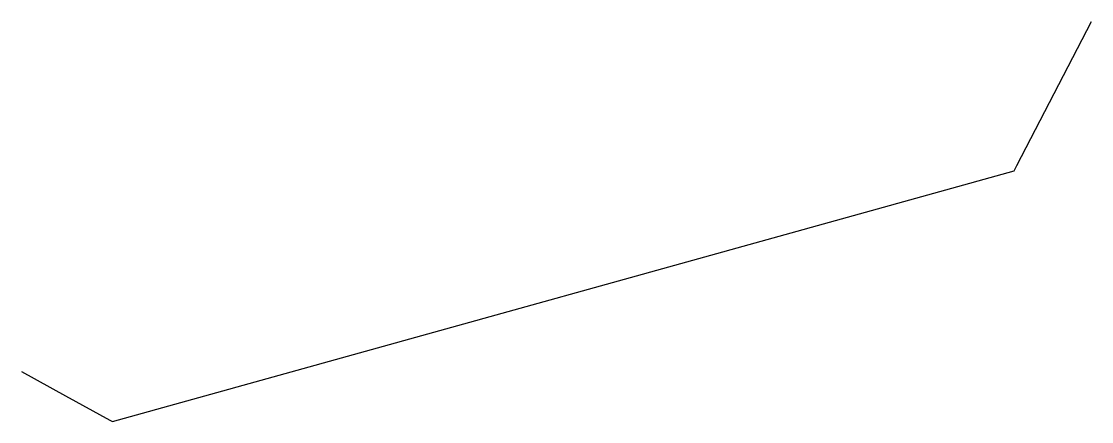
# Model space of a CAD drawing. Header units: metres. Extents: x 43 to 79.9, y 26 to 39.8.
import ezdxf

# ---------------------------------------------------------------- set-up
doc = ezdxf.new("R2010")
doc.units = ezdxf.units.M

msp = doc.modelspace()

# ---------------------------------------------------------------- linework, layer by layer
msp.add_lwpolyline([(43, 27.75), (44.523, 26.917), (46.045, 26.084), (46.142, 26.031), (77.214, 34.661), (77.305, 34.837), (78.594, 37.318), (79.883, 39.799)])

doc.saveas('drawing.dxf')
